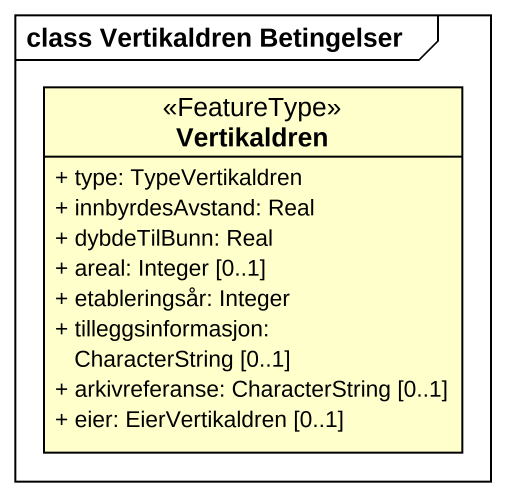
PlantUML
@startuml
mainframe class Vertikaldren Betingelser
hide circle
hide empty members
skinparam classAttributeIconSize 0
class Vertikaldren <<FeatureType>> {
  + type: TypeVertikaldren
  + innbyrdesAvstand: Real
  + dybdeTilBunn: Real
  + areal: Integer [0..1]
  + etableringsår: Integer
  + tilleggsinformasjon: CharacterString [0..1]
  + arkivreferanse: CharacterString [0..1]
  + eier: EierVertikaldren [0..1]
}
@enduml
